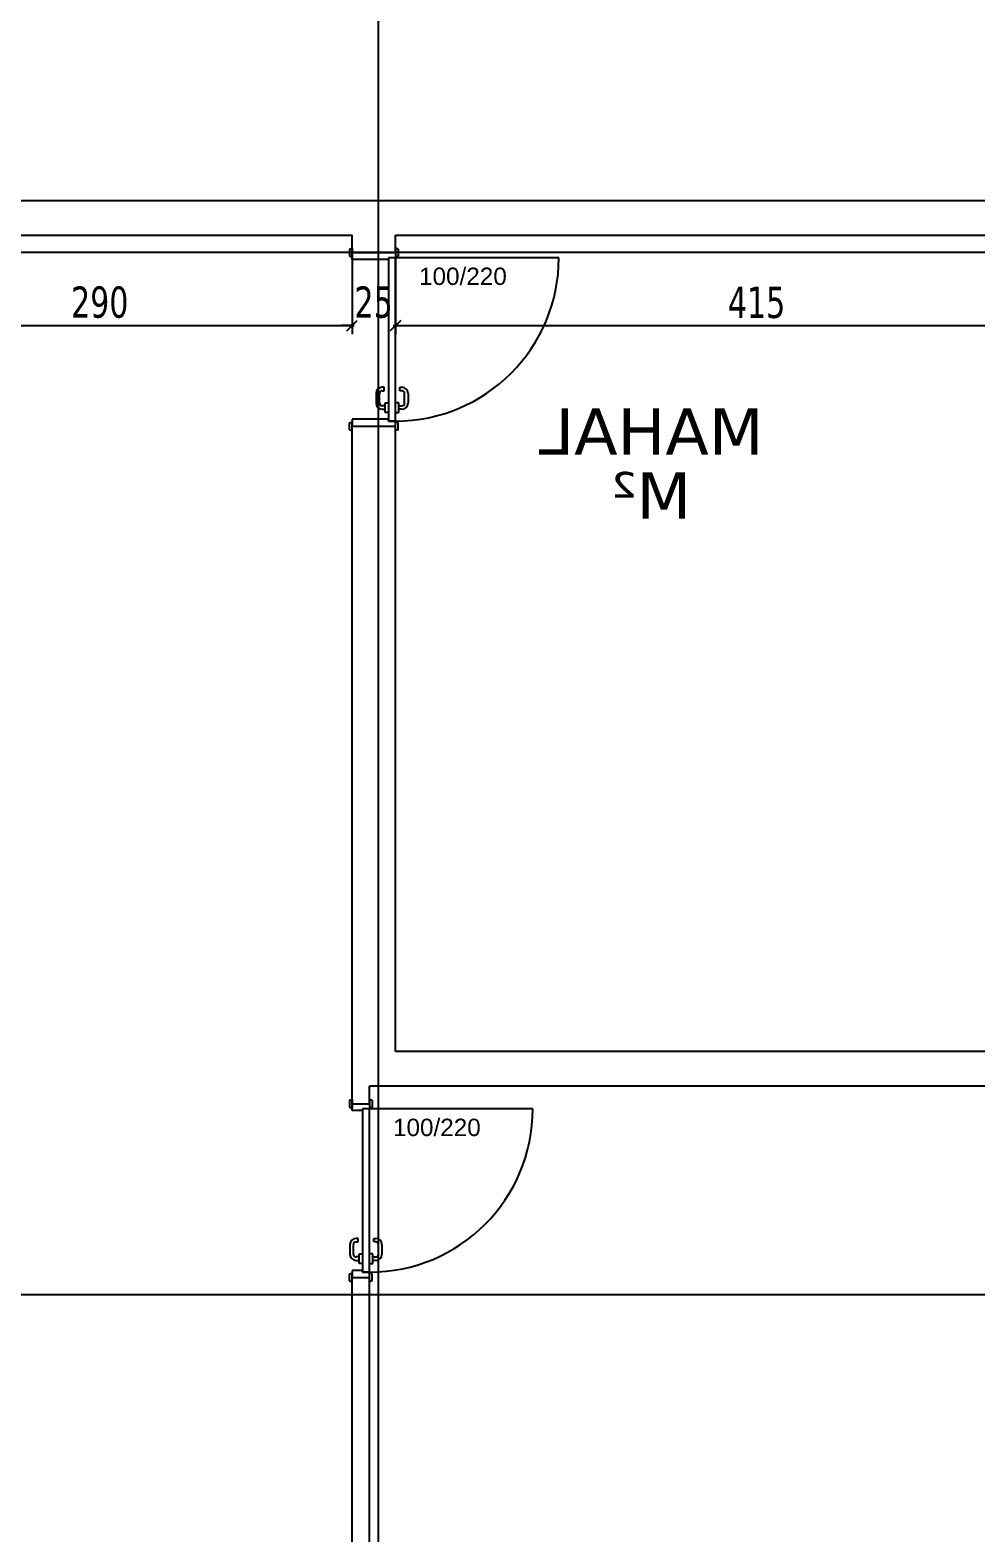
# Model space of a CAD drawing. Header units: millimetres. Extents: x 43168.9 to 43194.6, y -25545.1 to -25543.4.
# Drawn here: x 43169.6908 to 43169.7997, y -25544.1313 to -25543.9583 of the extents above; entities that cross this region are included whole.
import ezdxf
from ezdxf.enums import TextEntityAlignment as Align

# ---------------------------------------------------------------- set-up
doc = ezdxf.new("R2010")
doc.units = ezdxf.units.MM
doc.header["$LTSCALE"] = 200
doc.linetypes.add('DASHDOT2', pattern=[0.5, 0.25, -0.125, 0, -0.125])
for name, color, linetype in [('aks_sgh', 5, 'DASHDOT2'), ('dograma_sgh', 43, 'Continuous'), ('duv_sgh', 4, 'Continuous'), ('olcuic_sgh', 183, 'Continuous'), ('poz_sgh', 12, 'Continuous')]:
    doc.layers.add(name, color=color, linetype=linetype)
doc.styles.add('dim', font='VERDANA.TTF', dxfattribs={"width": 0.7})
doc.styles.add('text1', font='VERDANA.TTF')
doc.styles.add('text2', font='arial.ttf')

msp = doc.modelspace()

# ---------------------------------------------------------------- linework, layer by layer
at = {"color": 0, "linetype": 'ByBlock', "lineweight": -2}
for p, q in [((43169.72728, -25543.99293), (43169.72848, -25543.99173)), ((43169.72728, -25543.99293), (43169.72848, -25543.99173)), ((43169.73348, -25543.99173), (43169.73228, -25543.99293)), ((43169.73348, -25543.99173), (43169.73228, -25543.99293))]:
    msp.add_line(p, q, dxfattribs=at)
at = {"layer": 'aks_sgh'}
for p, q in [((43169.73088, -25543.74092), (43169.73088, -25544.78992)), ((43169.99088, -25543.98392), (43169.01488, -25543.98392)), ((43169.99088, -25544.10392), (43169.01488, -25544.10392))]:
    msp.add_line(p, q, dxfattribs=at)
at = {"layer": 'dograma_sgh'}
for p, q in [((43169.72758, -25543.98352), (43169.72788, -25543.98342)), ((43169.72758, -25543.98352), (43169.72758, -25543.98432)), ((43169.72788, -25543.98342), (43169.72788, -25543.98442)), ((43169.73318, -25543.98352), (43169.73288, -25543.98342)), ((43169.73288, -25543.98342), (43169.73288, -25543.98442)), ((43169.73318, -25543.98352), (43169.73318, -25543.98432)), ((43169.72758, -25543.98432), (43169.72788, -25543.98442)), ((43169.72788, -25543.98392), (43169.73288, -25543.98392)), ((43169.72788, -25543.98472), (43169.72788, -25543.98392)), ((43169.73208, -25543.98472), (43169.72788, -25543.98472)), ((43169.73288, -25543.98452), (43169.73208, -25543.98452)), ((43169.73208, -25543.98452), (43169.73208, -25544.00332)), ((43169.73258, -25543.98452), (43169.73208, -25543.98452)), ((43169.73208, -25543.98452), (43169.73208, -25543.98472)), ((43169.73288, -25543.98452), (43169.73258, -25543.98452)), ((43169.73288, -25543.98392), (43169.73288, -25543.98452)), ((43169.73318, -25543.98432), (43169.73288, -25543.98442)), ((43169.73288, -25544.00332), (43169.73288, -25543.98452)), ((43169.73064, -25544.00013), (43169.73064, -25544.00127)), ((43169.73104, -25544.00127), (43169.73104, -25544.00013)), ((43169.73158, -25543.99943), (43169.73134, -25543.99943)), ((43169.73134, -25543.99983), (43169.73158, -25543.99983)), ((43169.73158, -25543.99983), (43169.73158, -25543.99943)), ((43169.73338, -25543.99983), (43169.73338, -25543.99943)), ((43169.73338, -25543.99943), (43169.73362, -25543.99943)), ((43169.73362, -25543.99983), (43169.73338, -25543.99983)), ((43169.73392, -25544.00127), (43169.73392, -25544.00013)), ((43169.73432, -25544.00013), (43169.73432, -25544.00127)), ((43169.73168, -25544.00157), (43169.73134, -25544.00157)), ((43169.73134, -25544.00197), (43169.73168, -25544.00197)), ((43169.73168, -25544.00232), (43169.73168, -25544.00122)), ((43169.73168, -25544.00122), (43169.73208, -25544.00122)), ((43169.73208, -25544.00232), (43169.73168, -25544.00232)), ((43169.73328, -25544.00122), (43169.73288, -25544.00122)), ((43169.73288, -25544.00232), (43169.73328, -25544.00232)), ((43169.73328, -25544.00232), (43169.73328, -25544.00122)), ((43169.73328, -25544.00157), (43169.73362, -25544.00157)), ((43169.73362, -25544.00197), (43169.73328, -25544.00197)), ((43169.72758, -25544.00352), (43169.72788, -25544.00342)), ((43169.72758, -25544.00432), (43169.72758, -25544.00352)), ((43169.72758, -25544.00432), (43169.72788, -25544.00442)), ((43169.73208, -25544.00312), (43169.72788, -25544.00312)), ((43169.72788, -25544.00312), (43169.72788, -25544.00392)), ((43169.72788, -25544.00442), (43169.72788, -25544.00342)), ((43169.72788, -25544.00392), (43169.73288, -25544.00392)), ((43169.73208, -25544.00332), (43169.73208, -25544.00312)), ((43169.73208, -25544.00332), (43169.73288, -25544.00332)), ((43169.73258, -25544.00332), (43169.73208, -25544.00332)), ((43169.73288, -25544.00332), (43169.73258, -25544.00332)), ((43169.73288, -25544.00392), (43169.73288, -25544.00332)), ((43169.73318, -25544.00352), (43169.73288, -25544.00342)), ((43169.73288, -25544.00442), (43169.73288, -25544.00342)), ((43169.73318, -25544.00432), (43169.73288, -25544.00442)), ((43169.73318, -25544.00432), (43169.73318, -25544.00352)), ((43169.72758, -25544.08152), (43169.72788, -25544.08142)), ((43169.72758, -25544.08152), (43169.72758, -25544.08232)), ((43169.72758, -25544.08232), (43169.72788, -25544.08242)), ((43169.72788, -25544.08142), (43169.72788, -25544.08242)), ((43169.72788, -25544.08192), (43169.72988, -25544.08192)), ((43169.72788, -25544.08272), (43169.72788, -25544.08192)), ((43169.73018, -25544.08152), (43169.72988, -25544.08142)), ((43169.72988, -25544.08142), (43169.72988, -25544.08242)), ((43169.72988, -25544.08192), (43169.72988, -25544.08252)), ((43169.73018, -25544.08232), (43169.72988, -25544.08242)), ((43169.73018, -25544.08152), (43169.73018, -25544.08232)), ((43169.72908, -25544.08272), (43169.72788, -25544.08272)), ((43169.72988, -25544.08252), (43169.72908, -25544.08252)), ((43169.72908, -25544.08252), (43169.72908, -25544.10132)), ((43169.72958, -25544.08252), (43169.72908, -25544.08252)), ((43169.72908, -25544.08252), (43169.72908, -25544.08272)), ((43169.72988, -25544.08252), (43169.72958, -25544.08252)), ((43169.72988, -25544.10132), (43169.72988, -25544.08252)), ((43169.72858, -25544.09743), (43169.72834, -25544.09743)), ((43169.72834, -25544.09783), (43169.72858, -25544.09783)), ((43169.72858, -25544.09783), (43169.72858, -25544.09743)), ((43169.73038, -25544.09783), (43169.73038, -25544.09743)), ((43169.73038, -25544.09743), (43169.73062, -25544.09743)), ((43169.73062, -25544.09783), (43169.73038, -25544.09783)), ((43169.72764, -25544.09813), (43169.72764, -25544.09927)), ((43169.72804, -25544.09927), (43169.72804, -25544.09813)), ((43169.72868, -25544.09957), (43169.72834, -25544.09957)), ((43169.72868, -25544.10032), (43169.72868, -25544.09922)), ((43169.72868, -25544.09922), (43169.72908, -25544.09922)), ((43169.73028, -25544.09922), (43169.72988, -25544.09922)), ((43169.73028, -25544.10032), (43169.73028, -25544.09922)), ((43169.73028, -25544.09957), (43169.73062, -25544.09957)), ((43169.73092, -25544.09927), (43169.73092, -25544.09813)), ((43169.73132, -25544.09813), (43169.73132, -25544.09927)), ((43169.72908, -25544.10112), (43169.72788, -25544.10112)), ((43169.72788, -25544.10112), (43169.72788, -25544.10192)), ((43169.72834, -25544.09997), (43169.72868, -25544.09997)), ((43169.72908, -25544.10032), (43169.72868, -25544.10032)), ((43169.72908, -25544.10132), (43169.72908, -25544.10112)), ((43169.72908, -25544.10132), (43169.72988, -25544.10132)), ((43169.72958, -25544.10132), (43169.72908, -25544.10132)), ((43169.72988, -25544.10132), (43169.72958, -25544.10132)), ((43169.72988, -25544.10032), (43169.73028, -25544.10032)), ((43169.72988, -25544.10192), (43169.72988, -25544.10132)), ((43169.73062, -25544.09997), (43169.73028, -25544.09997)), ((43169.72758, -25544.10152), (43169.72788, -25544.10142)), ((43169.72758, -25544.10232), (43169.72758, -25544.10152)), ((43169.72758, -25544.10232), (43169.72788, -25544.10242)), ((43169.72788, -25544.10242), (43169.72788, -25544.10142)), ((43169.72788, -25544.10192), (43169.72988, -25544.10192)), ((43169.73018, -25544.10152), (43169.72988, -25544.10142)), ((43169.72988, -25544.10242), (43169.72988, -25544.10142)), ((43169.73018, -25544.10232), (43169.72988, -25544.10242)), ((43169.73018, -25544.10232), (43169.73018, -25544.10152))]:
    msp.add_line(p, q, dxfattribs=at)
at = {"layer": 'dograma_sgh', "color": 145}
for p, q in [((43169.75168, -25543.98452), (43169.73288, -25543.98452)), ((43169.74868, -25544.08252), (43169.72988, -25544.08252))]:
    msp.add_line(p, q, dxfattribs=at)
for centre in [(43169.73288, -25543.98452), (43169.72988, -25544.08252)]:
    msp.add_arc(centre, 0.0188, 270, 0, dxfattribs=at)
at = {"layer": 'dograma_sgh'}
for centre, radius, start, end in [((43169.73134, -25544.00013), 0.0007, 90, 180), ((43169.73134, -25544.00013), 0.0003, 90, 180), ((43169.73362, -25544.00013), 0.0007, 0, 90), ((43169.73362, -25544.00013), 0.0003, 0, 90), ((43169.73134, -25544.00127), 0.0007, 180, 270), ((43169.73134, -25544.00127), 0.0003, 180, 270), ((43169.73362, -25544.00127), 0.0003, 270, 0), ((43169.73362, -25544.00127), 0.0007, 270, 0), ((43169.72834, -25544.09813), 0.0007, 90, 180), ((43169.72834, -25544.09813), 0.0003, 90, 180), ((43169.73062, -25544.09813), 0.0007, 0, 90), ((43169.73062, -25544.09813), 0.0003, 0, 90), ((43169.72834, -25544.09927), 0.0007, 180, 270), ((43169.72834, -25544.09927), 0.0003, 180, 270), ((43169.73062, -25544.09927), 0.0003, 270, 0), ((43169.73062, -25544.09927), 0.0007, 270, 0)]:
    msp.add_arc(centre, radius, start, end, dxfattribs=at)
at = {"layer": 'duv_sgh'}
for p, q in [((43169.66988, -25543.97792), (43169.81388, -25543.97792)), ((43169.66988, -25543.98192), (43169.72788, -25543.98192)), ((43169.72788, -25543.98392), (43169.72788, -25543.98192)), ((43169.73288, -25543.98392), (43169.73288, -25543.98192)), ((43169.73288, -25543.98192), (43169.81388, -25543.98192)), ((43169.72788, -25543.98392), (43169.73288, -25543.98392)), ((43169.72788, -25544.07992), (43169.72788, -25544.00392)), ((43169.72788, -25544.00392), (43169.73288, -25544.00392)), ((43169.73288, -25544.07592), (43169.73288, -25544.00392)), ((43169.81588, -25544.07592), (43169.73288, -25544.07592)), ((43169.72788, -25544.08192), (43169.72788, -25544.07992)), ((43169.81588, -25544.07992), (43169.72988, -25544.07992)), ((43169.72988, -25544.08192), (43169.72988, -25544.07992)), ((43169.72788, -25544.08192), (43169.72988, -25544.08192)), ((43169.72788, -25544.34992), (43169.72788, -25544.10192)), ((43169.72788, -25544.10192), (43169.72988, -25544.10192)), ((43169.72988, -25544.34792), (43169.72988, -25544.10192))]:
    msp.add_line(p, q, dxfattribs=at)
at = {"layer": 'olcuic_sgh'}
for p, q in [((43169.72788, -25543.98392), (43169.72788, -25543.99333)), ((43169.72788, -25543.98392), (43169.72788, -25543.99333)), ((43169.73288, -25543.98392), (43169.73288, -25543.99333)), ((43169.73288, -25543.98392), (43169.73288, -25543.99333)), ((43169.66963, -25543.99233), (43169.72813, -25543.99233)), ((43169.72788, -25543.99233), (43169.72668, -25543.99233)), ((43169.73263, -25543.99233), (43169.81613, -25543.99233)), ((43169.73288, -25543.99233), (43169.73408, -25543.99233))]:
    msp.add_line(p, q, dxfattribs=at)

# ---------------------------------------------------------------- texts
at = {"color": 7, "style": 'text1', "text_generation_flag": 4}
for tag, text, height, p in [('MAHAL', '', 0.00533, (43169.7623, -25544.00452)), ('M²', 'm²', 0.005333, (43169.7623, -25544.01183))]:
    msp.add_attdef(tag, text=text, height=height, rotation=180, dxfattribs=at).set_placement(p, align=Align.MIDDLE)
at = {"layer": 'olcuic_sgh', "color": 2, "style": 'dim', "width": 0.7}
for s, p in [('290', (43169.69555, -25543.99142)), ('25', (43169.72816, -25543.99142)), ('415', (43169.77113, -25543.99145))]:
    msp.add_text(s, height=0.0036, dxfattribs=at).set_placement(p)
at = {"layer": 'poz_sgh', "style": 'text2'}
for p in [(43169.74064, -25543.98765), (43169.73764, -25544.08565)]:
    msp.add_text('100/220', height=0.002, dxfattribs=at).set_placement(p, align=Align.CENTER)

doc.saveas('drawing.dxf')
